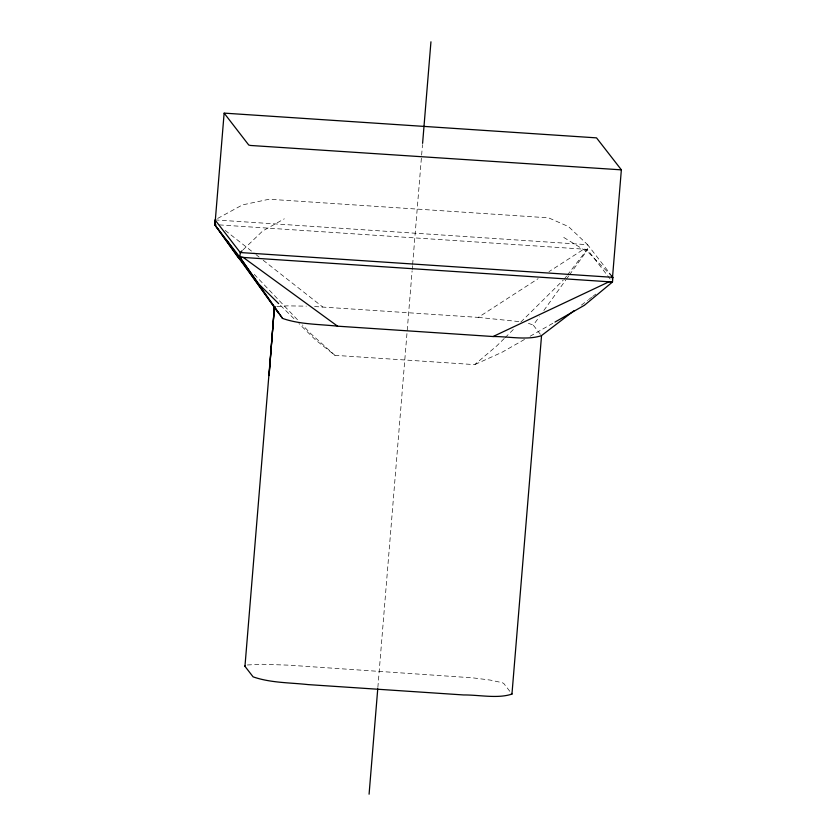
<?xml version="1.0" encoding="UTF-8"?>
<svg xmlns="http://www.w3.org/2000/svg" width="836" height="836" viewBox="0 0 836 836"><rect width="100%" height="100%" fill="white"/><g stroke="black" fill="none" stroke-linecap="round" stroke-linejoin="round"><path stroke-width="0.63" stroke-dasharray="4.18 3.13" d="M377.862 687.453L412.106 270.906M412.211 269.6L412.535 265.702M412.639 264.395L422.493 144.638M540.401 334.337L533.295 325.141L539.324 316.771M543.839 310.49L565.7 280.144M566.453 279.088L568.72 275.953M569.473 274.908L587.562 249.786L583.81 249.149L548.991 271.658M564.195 279.193L566.578 276.099M567.372 275.075L587.248 249.379L587.624 244.697L568.511 226.608L548.615 217.851L269.15 199.24L242.471 204.904L217.297 218.645M504.223 338.517L496.845 345.822L474.67 364.632L334.943 355.331L315.58 339.949L298.964 323.584M505.143 337.608L513.45 329.394M520.828 322.09L563.265 280.102M243.057 249.849L262.661 231.018L284.292 218.823M581.407 305.109L587.562 300.406M588.586 299.622L591.658 297.271M592.682 296.487L595.765 294.136M314.597 306.54L478.276 317.377L538.112 278.691M524.485 339.458L501.893 352.353L474.67 364.632M530.139 336.239L553.871 322.706M276.831 306.561L287.208 305.861L306.331 306.154M247.362 664.975L261.469 664.244L288.671 665.153L472.915 677.86L490.157 680.065L502.352 682.719L503.826 683.555L510.43 692.103M215.009 219.899L587.624 244.697L612.872 277.333M219.325 224.894L587.248 249.379L612.485 282.014M478.276 317.377L519.626 321.651M528.436 323.302L533.295 325.141M563.757 237.434L588.701 252.723L610.186 274.605M225.218 230.443L254.99 253.82M256.025 254.625L259.097 257.049M263.204 260.268L322.769 307.031M334.943 355.331L310.532 333.418L302.486 324.985M280.499 305.412L295.275 319.958M254.238 274.365L298.912 321.233"/><path stroke-width="1.25" d="M274.333 307.533L269.067 375.521L274.333 307.533L275.504 306.854M612.37 279.14L621.357 169.812L596.528 137.867L224.132 113.121L248.741 145.015L250.486 145.464L621.367 169.854M244.405 264.051L238.155 257.488L214.633 224.581L215.009 219.899L240.256 252.535L239.869 257.216L258.345 283.592L278.649 303.593M574.227 310.584L541.425 335.654C527.088 340.482 508.696 336.396 493.083 336.532L337.577 326.176C319.289 324.169 300.009 324.546 282.558 318.422L214.925 224.947L224.132 113.194M541.509 336.03L511.956 694.079C497.619 698.896 479.227 694.81 463.614 694.956L308.108 684.6C289.82 682.584 270.54 682.96 253.089 676.846L244.958 666.323L274.427 307.909M369.084 794.2L377.757 688.76M422.598 143.332L430.948 41.8M555 322.059L584.385 305.297L612.485 282.014L612.872 277.333L611.074 275.514M214.925 224.947L215.907 224.748M612.171 281.68L609.047 281.795L493.083 336.532M245.22 665.602L244.958 666.323M242.116 250.737L240.256 252.535L612.872 277.333M612.485 282.014L239.869 257.216L214.633 224.581M337.577 326.176L243.266 257.446L239.598 256.84L282.558 318.422M511.444 693.42L511.956 694.079M227.246 240.893L278.493 313.166"/></g></svg>
